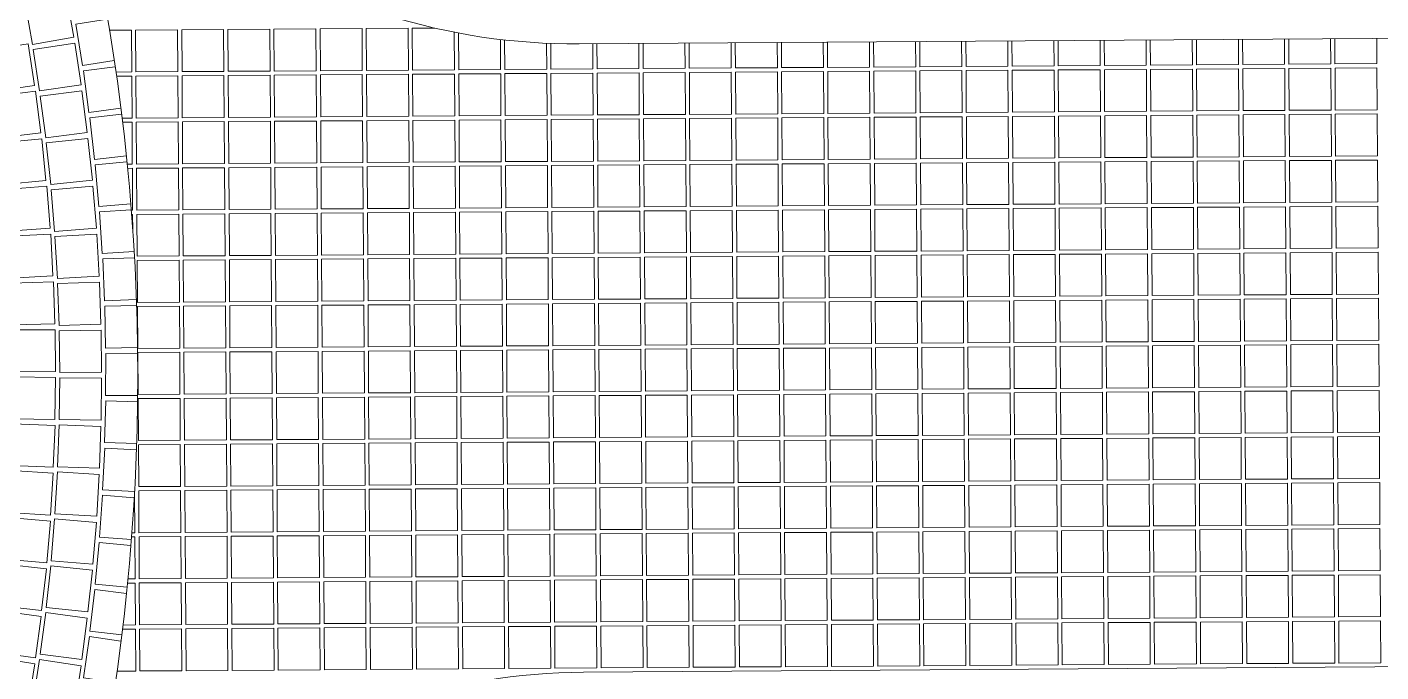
# Model space of a CAD drawing. Header units: millimetres. Extents: x -225363 to 347188, y -782467 to 813415.
# Drawn here: x 23699 to 26928, y 14991 to 16530 of the extents above; entities that cross this region are included whole.
import ezdxf

# ---------------------------------------------------------------- set-up
doc = ezdxf.new("R2010")
doc.units = ezdxf.units.MM
doc.layers.add('Xref SCN', color=8, linetype='Continuous', lineweight=0)
pattern_1 = [(197, (-1424125.8, -442865.07), (-126.479246, -237.872866), [95.25, -285.75]), (287, (-1424185.26, -442833.45), (237.872866, -126.479246), [95.25, -285.75])]

# ---------------------------------------------------------------- blocks, each defined once
blk = doc.blocks.new('*U47')
at = {"layer": 'Xref SCN', "ltscale": 3}
blk.add_lwpolyline([(-50, 50), (50, 50), (50, -50), (-50, -50)], close=True, dxfattribs=at)
blk = doc.blocks.new('*U48')
at = {"layer": 'Xref SCN', "lineweight": -2}
for p, rotation in [((1127694.6, 399038.6), 278.4905660377358), ((1127710.7, 398926.7), 277.132075471698), ((1127724.1, 398814.4), 275.7735849056604), ((1127734.9, 398701.8), 274.4150943396226), ((1127743, 398589), 273.0566037735848), ((1127748.4, 398476), 271.6981132075472), ((1127751.1, 398362.9), 270.3396226415094), ((1127751.1, 398249.8), 268.9811320754716), ((1127748.5, 398136.8), 267.6226415094338), ((1127743.2, 398023.8), 266.2641509433962), ((1127735.2, 397911), 264.9056603773585), ((1127724.5, 397798.4), 263.5471698113207), ((1127711.2, 397686.1), 262.188679245283), ((1127695.2, 397574.1), 260.8301886792452)]:
    blk.add_blockref('*U47', p, dxfattribs=dict(at, rotation=rotation))
blk = doc.blocks.new('*U49')
at = {"layer": 'Xref SCN', "ltscale": 3}
blk.add_lwpolyline([(-50, 50), (50, 50), (50, -50), (-50, -50)], close=True, dxfattribs=at)
blk = doc.blocks.new('*U50')
at = {"layer": 'Xref SCN', "lineweight": -2}
for p, rotation in [((1127787.2, 399152.1), 280), ((1127805.6, 399040), 278.6666666666667), ((1127821.4, 398927.5), 277.3333333333334), ((1127834.6, 398814.8), 276.0000000000001), ((1127845.2, 398701.7), 274.6666666666667), ((1127853.1, 398588.4), 273.3333333333334), ((1127858.4, 398475), 272), ((1127861, 398361.4), 270.6666666666666), ((1127861, 398247.9), 269.3333333333333), ((1127858.4, 398134.3), 268.0000000000001), ((1127853.1, 398020.9), 266.6666666666667), ((1127845.2, 397907.6), 265.3333333333334), ((1127834.6, 397794.6), 264), ((1127821.4, 397681.8), 262.6666666666667), ((1127805.6, 397569.3), 261.3333333333334)]:
    blk.add_blockref('*U49', p, dxfattribs=dict(at, rotation=rotation))
blk = doc.blocks.new('*U51')
at = {"layer": 'Xref SCN', "ltscale": 3}
blk.add_lwpolyline([(50, 38.3), (50, -38.3), (-50, -38.3), (-50, 37.7)], dxfattribs=at)
blk = doc.blocks.new('*U52')
at = {"layer": 'Xref SCN', "lineweight": -2}
for p, rotation in [((1127895.9, 399099), 278.8363636363636), ((1127912.8, 398986.5), 277.5272727272728), ((1127927.1, 398873.7), 276.2181818181818), ((1127938.8, 398760.6), 274.9090909090909), ((1127947.9, 398647.2), 273.6), ((1127954.5, 398533.6), 272.2909090909091), ((1127958.4, 398420), 270.9818181818181), ((1127959.7, 398306.2), 269.6727272727273), ((1127958.5, 398192.5), 268.3636363636364), ((1127954.6, 398078.8), 267.0545454545454), ((1127948.2, 397965.2), 265.7454545454545), ((1127939.1, 397851.9), 264.4363636363636), ((1127927.5, 397738.7), 263.1272727272727), ((1127913.2, 397625.9), 261.8181818181818)]:
    blk.add_blockref('*U51', p, dxfattribs=dict(at, rotation=rotation))
blk = doc.blocks.new('A$C5a1e36a9')
at = {"layer": 'Xref SCN'}
blk.add_circle((5016.6, 5016.6), 5016.6, dxfattribs=at)
for name in ['*U52', '*U50', '*U48']:
    blk.add_blockref(name, (-1117964.7, -393288), dxfattribs=at)
blk = doc.blocks.new('A$C997e597b')
at = {"layer": 'Xref SCN', "ltscale": 3}
for points in [[(20207.1, 10747.3), (20260, 10747.7), (20260.7, 10647.7), (20222.7, 10647.4)], [(21030, 10742.6), (21030.6, 10652.8), (20930.6, 10652.1), (20930, 10752.1), (20983.4, 10752.5)], [(21140.2, 10725.3), (21140.6, 10653.5), (21040.6, 10652.9), (21040.1, 10740.7)], [(21250.2, 10716.2), (21250.6, 10654.3), (21150.6, 10653.6), (21150.2, 10724.1)], [(22240.2, 10720.9), (22240.6, 10660.9), (22140.6, 10660.2), (22140.2, 10720.2)], [(22350.2, 10721.6), (22350.6, 10661.6), (22250.6, 10660.9), (22250.2, 10721)], [(22460.2, 10722.4), (22460.6, 10662.3), (22360.6, 10661.7), (22360.2, 10721.7)], [(22570.2, 10723.1), (22570.6, 10663.1), (22470.6, 10662.4), (22470.2, 10722.4)], [(22680.2, 10723.9), (22680.6, 10663.8), (22580.6, 10663.1), (22580.2, 10723.2)], [(22790.2, 10724.6), (22790.6, 10664.5), (22690.6, 10663.9), (22690.2, 10723.9)], [(22900.2, 10725.3), (22900.6, 10665.3), (22800.6, 10664.6), (22800.2, 10724.7)], [(23010.2, 10726.1), (23010.6, 10666), (22910.6, 10665.3), (22910.2, 10725.4)], [(23120.2, 10726.8), (23120.6, 10666.7), (23020.6, 10666.1), (23020.2, 10726.1)], [(23230.2, 10727.6), (23230.6, 10667.5), (23130.6, 10666.8), (23130.2, 10726.9)], [(21360.2, 10715), (21360.6, 10655), (21260.6, 10654.3), (21260.2, 10715.8)], [(21470.2, 10715.7), (21470.6, 10655.7), (21370.6, 10655.1), (21370.2, 10715)], [(21580.2, 10716.4), (21580.6, 10656.5), (21480.6, 10655.8), (21480.2, 10715.8)], [(21690.2, 10717.2), (21690.6, 10657.2), (21590.6, 10656.5), (21590.2, 10716.5)], [(21800.2, 10717.9), (21800.6, 10657.9), (21700.6, 10657.3), (21700.2, 10717.3)], [(21910.2, 10718.7), (21910.6, 10658.7), (21810.6, 10658), (21810.2, 10718)], [(22020.2, 10719.4), (22020.6, 10659.4), (21920.6, 10658.7), (21920.2, 10718.7)], [(22130.2, 10720.2), (22130.6, 10660.1), (22030.6, 10659.5), (22030.2, 10719.5)], [(20224.2, 10637.4), (20260.7, 10637.7), (20261.4, 10537.7), (20237.5, 10537.5)], [(20238.7, 10527.5), (20261.5, 10527.7), (20262.1, 10427.7), (20249.8, 10427.6)], [(20250.8, 10417.6), (20262.2, 10417.7), (20262.9, 10317.7), (20259.7, 10317.7)], [(20260.5, 10307.7), (20262.9, 10307.7), (20263.2, 10270.9)], [(20267.3, 9643.5), (20268, 9547.7), (20261.1, 9547.6)], [(20260.3, 9537.6), (20268.1, 9537.7), (20268.7, 9437.7), (20251.6, 9437.6)], [(20250.6, 9427.6), (20268.8, 9427.7), (20269.4, 9327.7), (20239.6, 9327.5)], [(20238.4, 9317.5), (20269.5, 9317.7), (20270.2, 9217.7), (20225.2, 9217.4)]]:
    blk.add_lwpolyline(points, dxfattribs=at)
for points in [[(20270, 10747.7), (20370, 10748.4), (20370.7, 10648.4), (20270.7, 10647.7)], [(20380, 10748.5), (20480, 10749.1), (20480.7, 10649.1), (20380.7, 10648.5)], [(20490, 10749.2), (20590, 10749.9), (20590.7, 10649.9), (20490.7, 10649.2)], [(20600, 10749.9), (20700, 10750.6), (20700.6, 10650.6), (20600.7, 10649.9)], [(20710, 10750.7), (20810, 10751.3), (20810.6, 10651.3), (20710.6, 10650.7)], [(20820, 10751.4), (20920, 10752.1), (20920.6, 10652.1), (20820.6, 10651.4)], [(23020.7, 10656.1), (23120.7, 10656.7), (23121.3, 10556.7), (23021.3, 10556.1)], [(23130.7, 10656.8), (23230.7, 10657.5), (23231.3, 10557.5), (23131.3, 10556.8)], [(20270.7, 10637.7), (20370.7, 10638.4), (20371.4, 10538.4), (20271.4, 10537.7)], [(20380.7, 10638.5), (20480.7, 10639.1), (20481.4, 10539.1), (20381.4, 10538.5)], [(20490.7, 10639.2), (20590.7, 10639.9), (20591.4, 10539.9), (20491.4, 10539.2)], [(20600.7, 10639.9), (20700.7, 10640.6), (20701.4, 10540.6), (20601.4, 10539.9)], [(20710.7, 10640.7), (20810.7, 10641.3), (20811.4, 10541.3), (20711.4, 10540.7)], [(20820.7, 10641.4), (20920.7, 10642.1), (20921.4, 10542.1), (20821.4, 10541.4)], [(20930.7, 10642.1), (21030.7, 10642.8), (21031.4, 10542.8), (20931.4, 10542.1)], [(21040.7, 10642.9), (21140.7, 10643.5), (21141.4, 10543.5), (21041.4, 10542.9)], [(21150.7, 10643.6), (21250.7, 10644.3), (21251.4, 10544.3), (21151.4, 10543.6)], [(21260.7, 10644.3), (21360.7, 10645), (21361.4, 10545), (21261.4, 10544.3)], [(21370.7, 10645.1), (21470.7, 10645.7), (21471.4, 10545.7), (21371.4, 10545.1)], [(21480.7, 10645.8), (21580.7, 10646.5), (21581.4, 10546.5), (21481.4, 10545.8)], [(21590.7, 10646.5), (21690.7, 10647.2), (21691.4, 10547.2), (21591.4, 10546.5)], [(21700.7, 10647.3), (21800.7, 10647.9), (21801.4, 10547.9), (21701.4, 10547.3)], [(21810.7, 10648), (21910.7, 10648.7), (21911.4, 10548.7), (21811.4, 10548)], [(21920.7, 10648.7), (22020.7, 10649.4), (22021.4, 10549.4), (21921.4, 10548.7)], [(22030.7, 10649.5), (22130.7, 10650.1), (22131.3, 10550.1), (22031.4, 10549.5)], [(22140.7, 10650.2), (22240.7, 10650.9), (22241.3, 10550.9), (22141.3, 10550.2)], [(22250.7, 10650.9), (22350.7, 10651.6), (22351.3, 10551.6), (22251.3, 10550.9)], [(22360.7, 10651.7), (22460.7, 10652.3), (22461.3, 10552.3), (22361.3, 10551.7)], [(22470.7, 10652.4), (22570.7, 10653.1), (22571.3, 10553.1), (22471.3, 10552.4)], [(22580.7, 10653.1), (22680.7, 10653.8), (22681.3, 10553.8), (22581.3, 10553.1)], [(22690.7, 10653.9), (22790.7, 10654.5), (22791.3, 10554.5), (22691.3, 10553.9)], [(22800.7, 10654.6), (22900.7, 10655.3), (22901.3, 10555.3), (22801.3, 10554.6)], [(22910.7, 10655.3), (23010.7, 10656), (23011.3, 10556), (22911.3, 10555.3)], [(20271.5, 10527.7), (20371.5, 10528.4), (20372.1, 10428.4), (20272.1, 10427.7)], [(20381.5, 10528.5), (20481.5, 10529.1), (20482.1, 10429.1), (20382.1, 10428.5)], [(20491.5, 10529.2), (20591.5, 10529.9), (20592.1, 10429.9), (20492.1, 10429.2)], [(20601.4, 10529.9), (20701.4, 10530.6), (20702.1, 10430.6), (20602.1, 10429.9)], [(20711.4, 10530.7), (20811.4, 10531.3), (20812.1, 10431.3), (20712.1, 10430.7)], [(20821.4, 10531.4), (20921.4, 10532.1), (20922.1, 10432.1), (20822.1, 10431.4)], [(20931.4, 10532.1), (21031.4, 10532.8), (21032.1, 10432.8), (20932.1, 10432.1)], [(21041.4, 10532.9), (21141.4, 10533.5), (21142.1, 10433.5), (21042.1, 10432.9)], [(21151.4, 10533.6), (21251.4, 10534.3), (21252.1, 10434.3), (21152.1, 10433.6)], [(21261.4, 10534.3), (21361.4, 10535), (21362.1, 10435), (21262.1, 10434.3)], [(21371.4, 10535.1), (21471.4, 10535.7), (21472.1, 10435.7), (21372.1, 10435.1)], [(21481.4, 10535.8), (21581.4, 10536.5), (21582.1, 10436.5), (21482.1, 10435.8)], [(21591.4, 10536.5), (21691.4, 10537.2), (21692.1, 10437.2), (21592.1, 10436.5)], [(21701.4, 10537.3), (21801.4, 10537.9), (21802.1, 10437.9), (21702.1, 10437.3)], [(21811.4, 10538), (21911.4, 10538.7), (21912.1, 10438.7), (21812.1, 10438)], [(21921.4, 10538.7), (22021.4, 10539.4), (22022.1, 10439.4), (21922.1, 10438.7)], [(22031.4, 10539.5), (22131.4, 10540.1), (22132.1, 10440.1), (22032.1, 10439.5)], [(22141.4, 10540.2), (22241.4, 10540.9), (22242.1, 10440.9), (22142.1, 10440.2)], [(22251.4, 10540.9), (22351.4, 10541.6), (22352.1, 10441.6), (22252.1, 10440.9)], [(22361.4, 10541.7), (22461.4, 10542.3), (22462.1, 10442.3), (22362.1, 10441.7)], [(22471.4, 10542.4), (22571.4, 10543.1), (22572.1, 10443.1), (22472.1, 10442.4)], [(22581.4, 10543.1), (22681.4, 10543.8), (22682.1, 10443.8), (22582.1, 10443.1)], [(22691.4, 10543.9), (22791.4, 10544.5), (22792.1, 10444.5), (22692.1, 10443.9)], [(22801.4, 10544.6), (22901.4, 10545.3), (22902.1, 10445.3), (22802.1, 10444.6)], [(22911.4, 10545.3), (23011.4, 10546), (23012.1, 10446), (22912.1, 10445.3)], [(23021.4, 10546.1), (23121.4, 10546.7), (23122.1, 10446.7), (23022.1, 10446.1)], [(23131.4, 10546.8), (23231.4, 10547.5), (23232.1, 10447.5), (23132.1, 10446.8)], [(22032.2, 10429.5), (22132.1, 10430.1), (22132.8, 10330.1), (22032.8, 10329.5)], [(22142.1, 10430.2), (22242.1, 10430.9), (22242.8, 10330.9), (22142.8, 10330.2)], [(22252.1, 10430.9), (22352.1, 10431.6), (22352.8, 10331.6), (22252.8, 10330.9)], [(22362.1, 10431.7), (22462.1, 10432.3), (22462.8, 10332.3), (22362.8, 10331.7)], [(22472.1, 10432.4), (22572.1, 10433.1), (22572.8, 10333.1), (22472.8, 10332.4)], [(22582.1, 10433.1), (22682.1, 10433.8), (22682.8, 10333.8), (22582.8, 10333.1)], [(22692.1, 10433.9), (22792.1, 10434.5), (22792.8, 10334.5), (22692.8, 10333.9)], [(22802.1, 10434.6), (22902.1, 10435.3), (22902.8, 10335.3), (22802.8, 10334.6)], [(22912.1, 10435.3), (23012.1, 10436), (23012.8, 10336), (22912.8, 10335.3)], [(23022.1, 10436.1), (23122.1, 10436.7), (23122.8, 10336.7), (23022.8, 10336.1)], [(23132.1, 10436.8), (23232.1, 10437.5), (23232.8, 10337.5), (23132.8, 10336.8)], [(20272.2, 10417.7), (20372.2, 10418.4), (20372.9, 10318.4), (20272.9, 10317.7)], [(20382.2, 10418.5), (20482.2, 10419.1), (20482.9, 10319.1), (20382.9, 10318.5)], [(20492.2, 10419.2), (20592.2, 10419.9), (20592.8, 10319.9), (20492.9, 10319.2)], [(20602.2, 10419.9), (20702.2, 10420.6), (20702.8, 10320.6), (20602.8, 10319.9)], [(20712.2, 10420.7), (20812.2, 10421.3), (20812.8, 10321.3), (20712.8, 10320.7)], [(20822.2, 10421.4), (20922.2, 10422.1), (20922.8, 10322.1), (20822.8, 10321.4)], [(20932.2, 10422.1), (21032.2, 10422.8), (21032.8, 10322.8), (20932.8, 10322.1)], [(21042.2, 10422.9), (21142.2, 10423.5), (21142.8, 10323.5), (21042.8, 10322.9)], [(21152.2, 10423.6), (21252.2, 10424.3), (21252.8, 10324.3), (21152.8, 10323.6)], [(21262.2, 10424.3), (21362.2, 10425), (21362.8, 10325), (21262.8, 10324.3)], [(21372.2, 10425.1), (21472.2, 10425.7), (21472.8, 10325.7), (21372.8, 10325.1)], [(21482.2, 10425.8), (21582.2, 10426.5), (21582.8, 10326.5), (21482.8, 10325.8)], [(21592.2, 10426.5), (21692.2, 10427.2), (21692.8, 10327.2), (21592.8, 10326.5)], [(21702.2, 10427.3), (21802.2, 10427.9), (21802.8, 10327.9), (21702.8, 10327.3)], [(21812.2, 10428), (21912.2, 10428.7), (21912.8, 10328.7), (21812.8, 10328)], [(21922.2, 10428.7), (22022.2, 10429.4), (22022.8, 10329.4), (21922.8, 10328.7)], [(20272.9, 10307.7), (20372.9, 10308.4), (20373.6, 10208.4), (20273.6, 10207.7)], [(20382.9, 10308.5), (20482.9, 10309.1), (20483.6, 10209.1), (20383.6, 10208.5)], [(20492.9, 10309.2), (20592.9, 10309.9), (20593.6, 10209.9), (20493.6, 10209.2)], [(20602.9, 10309.9), (20702.9, 10310.6), (20703.6, 10210.6), (20603.6, 10209.9)], [(20712.9, 10310.7), (20812.9, 10311.3), (20813.6, 10211.3), (20713.6, 10210.7)], [(20822.9, 10311.4), (20922.9, 10312.1), (20923.6, 10212.1), (20823.6, 10211.4)], [(20932.9, 10312.1), (21032.9, 10312.8), (21033.6, 10212.8), (20933.6, 10212.1)], [(21042.9, 10312.9), (21142.9, 10313.5), (21143.6, 10213.5), (21043.6, 10212.9)], [(21152.9, 10313.6), (21252.9, 10314.3), (21253.6, 10214.3), (21153.6, 10213.6)], [(21262.9, 10314.3), (21362.9, 10315), (21363.6, 10215), (21263.6, 10214.3)], [(21372.9, 10315.1), (21472.9, 10315.7), (21473.6, 10215.7), (21373.6, 10215.1)], [(21482.9, 10315.8), (21582.9, 10316.5), (21583.6, 10216.5), (21483.6, 10215.8)], [(21592.9, 10316.5), (21692.9, 10317.2), (21693.6, 10217.2), (21593.6, 10216.5)], [(21702.9, 10317.3), (21802.9, 10317.9), (21803.6, 10217.9), (21703.6, 10217.3)], [(21812.9, 10318), (21912.9, 10318.7), (21913.6, 10218.7), (21813.6, 10218)], [(21922.9, 10318.7), (22022.9, 10319.4), (22023.5, 10219.4), (21923.6, 10218.7)], [(22032.9, 10319.5), (22132.9, 10320.1), (22133.5, 10220.1), (22033.5, 10219.5)], [(22142.9, 10320.2), (22242.9, 10320.9), (22243.5, 10220.9), (22143.5, 10220.2)], [(22252.9, 10320.9), (22352.9, 10321.6), (22353.5, 10221.6), (22253.5, 10220.9)], [(22362.9, 10321.7), (22462.9, 10322.3), (22463.5, 10222.3), (22363.5, 10221.7)], [(22472.9, 10322.4), (22572.9, 10323.1), (22573.5, 10223.1), (22473.5, 10222.4)], [(22582.9, 10323.1), (22682.9, 10323.8), (22683.5, 10223.8), (22583.5, 10223.1)], [(22692.9, 10323.9), (22792.9, 10324.5), (22793.5, 10224.5), (22693.5, 10223.9)], [(22802.9, 10324.6), (22902.9, 10325.3), (22903.5, 10225.3), (22803.5, 10224.6)], [(22912.9, 10325.3), (23012.9, 10326), (23013.5, 10226), (22913.5, 10225.3)], [(23022.9, 10326.1), (23122.9, 10326.7), (23123.5, 10226.7), (23023.5, 10226.1)], [(23132.9, 10326.8), (23232.9, 10327.5), (23233.5, 10227.5), (23133.5, 10226.8)], [(21153.6, 10203.6), (21253.6, 10204.3), (21254.3, 10104.3), (21154.3, 10103.6)], [(21263.6, 10204.3), (21363.6, 10205), (21364.3, 10105), (21264.3, 10104.3)], [(21373.6, 10205.1), (21473.6, 10205.7), (21474.3, 10105.7), (21374.3, 10105.1)], [(21483.6, 10205.8), (21583.6, 10206.5), (21584.3, 10106.5), (21484.3, 10105.8)], [(21593.6, 10206.5), (21693.6, 10207.2), (21694.3, 10107.2), (21594.3, 10106.5)], [(21703.6, 10207.3), (21803.6, 10207.9), (21804.3, 10107.9), (21704.3, 10107.3)], [(21813.6, 10208), (21913.6, 10208.7), (21914.3, 10108.7), (21814.3, 10108)], [(21923.6, 10208.7), (22023.6, 10209.4), (22024.3, 10109.4), (21924.3, 10108.7)], [(22033.6, 10209.5), (22133.6, 10210.1), (22134.3, 10110.1), (22034.3, 10109.5)], [(22143.6, 10210.2), (22243.6, 10210.9), (22244.3, 10110.9), (22144.3, 10110.2)], [(22253.6, 10210.9), (22353.6, 10211.6), (22354.3, 10111.6), (22254.3, 10110.9)], [(22363.6, 10211.7), (22463.6, 10212.3), (22464.3, 10112.3), (22364.3, 10111.7)], [(22473.6, 10212.4), (22573.6, 10213.1), (22574.3, 10113.1), (22474.3, 10112.4)], [(22583.6, 10213.1), (22683.6, 10213.8), (22684.3, 10113.8), (22584.3, 10113.1)], [(22693.6, 10213.9), (22793.6, 10214.5), (22794.3, 10114.5), (22694.3, 10113.9)], [(22803.6, 10214.6), (22903.6, 10215.3), (22904.3, 10115.3), (22804.3, 10114.6)], [(22913.6, 10215.3), (23013.6, 10216), (23014.3, 10116), (22914.3, 10115.3)], [(23023.6, 10216.1), (23123.6, 10216.7), (23124.3, 10116.7), (23024.3, 10116.1)], [(23133.6, 10216.8), (23233.6, 10217.5), (23234.3, 10117.5), (23134.3, 10116.8)], [(20273.7, 10197.7), (20373.7, 10198.4), (20374.3, 10098.4), (20274.3, 10097.7)], [(20383.7, 10198.5), (20483.7, 10199.1), (20484.3, 10099.1), (20384.3, 10098.5)], [(20493.7, 10199.2), (20593.6, 10199.9), (20594.3, 10099.9), (20494.3, 10099.2)], [(20603.6, 10199.9), (20703.6, 10200.6), (20704.3, 10100.6), (20604.3, 10099.9)], [(20713.6, 10200.7), (20813.6, 10201.3), (20814.3, 10101.3), (20714.3, 10100.7)], [(20823.6, 10201.4), (20923.6, 10202.1), (20924.3, 10102.1), (20824.3, 10101.4)], [(20933.6, 10202.1), (21033.6, 10202.8), (21034.3, 10102.8), (20934.3, 10102.1)], [(21043.6, 10202.9), (21143.6, 10203.5), (21144.3, 10103.5), (21044.3, 10102.9)], [(23134.3, 10106.8), (23234.3, 10107.5), (23235, 10007.5), (23135, 10006.8)], [(20274.4, 10087.7), (20374.4, 10088.4), (20375.1, 9988.4), (20275.1, 9987.8)], [(20384.4, 10088.5), (20484.4, 10089.1), (20485, 9989.2), (20385.1, 9988.5)], [(20494.4, 10089.2), (20594.4, 10089.9), (20595, 9989.9), (20495, 9989.2)], [(20604.4, 10089.9), (20704.4, 10090.6), (20705, 9990.6), (20605, 9989.9)], [(20714.4, 10090.7), (20814.4, 10091.3), (20815, 9991.3), (20715, 9990.7)], [(20824.4, 10091.4), (20924.4, 10092.1), (20925, 9992.1), (20825, 9991.4)], [(20934.4, 10092.1), (21034.4, 10092.8), (21035, 9992.8), (20935, 9992.1)], [(21044.4, 10092.9), (21144.4, 10093.5), (21145, 9993.5), (21045, 9992.9)], [(21154.4, 10093.6), (21254.4, 10094.3), (21255, 9994.3), (21155, 9993.6)], [(21264.4, 10094.3), (21364.4, 10095), (21365, 9995), (21265, 9994.3)], [(21374.4, 10095.1), (21474.4, 10095.7), (21475, 9995.7), (21375, 9995.1)], [(21484.4, 10095.8), (21584.4, 10096.5), (21585, 9996.5), (21485, 9995.8)], [(21594.4, 10096.5), (21694.4, 10097.2), (21695, 9997.2), (21595, 9996.5)], [(21704.4, 10097.3), (21804.4, 10097.9), (21805, 9997.9), (21705, 9997.3)], [(21814.4, 10098), (21914.4, 10098.7), (21915, 9998.7), (21815, 9998)], [(21924.4, 10098.7), (22024.3, 10099.4), (22025, 9999.4), (21925, 9998.7)], [(22034.3, 10099.5), (22134.3, 10100.1), (22135, 10000.1), (22035, 9999.5)], [(22144.3, 10100.2), (22244.3, 10100.9), (22245, 10000.9), (22145, 10000.2)], [(22254.3, 10100.9), (22354.3, 10101.6), (22355, 10001.6), (22255, 10000.9)], [(22364.3, 10101.7), (22464.3, 10102.3), (22465, 10002.3), (22365, 10001.7)], [(22474.3, 10102.4), (22574.3, 10103.1), (22575, 10003.1), (22475, 10002.4)], [(22584.3, 10103.1), (22684.3, 10103.8), (22685, 10003.8), (22585, 10003.1)], [(22694.3, 10103.9), (22794.3, 10104.5), (22795, 10004.5), (22695, 10003.9)], [(22804.3, 10104.6), (22904.3, 10105.3), (22905, 10005.3), (22805, 10004.6)], [(22914.3, 10105.3), (23014.3, 10106), (23015, 10006), (22915, 10005.3)], [(23024.3, 10106.1), (23124.3, 10106.7), (23125, 10006.7), (23025, 10006.1)], [(20275.1, 9977.8), (20375.1, 9978.4), (20375.8, 9878.4), (20275.8, 9877.8)], [(20385.1, 9978.5), (20485.1, 9979.2), (20485.8, 9879.2), (20385.8, 9878.5)], [(20495.1, 9979.2), (20595.1, 9979.9), (20595.8, 9879.9), (20495.8, 9879.2)], [(20605.1, 9979.9), (20705.1, 9980.6), (20705.8, 9880.6), (20605.8, 9880)], [(20715.1, 9980.7), (20815.1, 9981.3), (20815.8, 9881.4), (20715.8, 9880.7)], [(20825.1, 9981.4), (20925.1, 9982.1), (20925.8, 9882.1), (20825.8, 9881.4)], [(20935.1, 9982.1), (21035.1, 9982.8), (21035.8, 9882.8), (20935.8, 9882.1)], [(21045.1, 9982.9), (21145.1, 9983.5), (21145.8, 9883.5), (21045.8, 9882.9)], [(21155.1, 9983.6), (21255.1, 9984.3), (21255.8, 9884.3), (21155.8, 9883.6)], [(21265.1, 9984.3), (21365.1, 9985), (21365.8, 9885), (21265.8, 9884.3)], [(21375.1, 9985.1), (21475.1, 9985.7), (21475.8, 9885.7), (21375.8, 9885.1)], [(21485.1, 9985.8), (21585.1, 9986.5), (21585.8, 9886.5), (21485.8, 9885.8)], [(21595.1, 9986.5), (21695.1, 9987.2), (21695.8, 9887.2), (21595.8, 9886.5)], [(21705.1, 9987.3), (21805.1, 9987.9), (21805.8, 9887.9), (21705.8, 9887.3)], [(21815.1, 9988), (21915.1, 9988.7), (21915.8, 9888.7), (21815.8, 9888)], [(21925.1, 9988.7), (22025.1, 9989.4), (22025.7, 9889.4), (21925.7, 9888.7)], [(22035.1, 9989.5), (22135.1, 9990.1), (22135.7, 9890.1), (22035.7, 9889.5)], [(22145.1, 9990.2), (22245.1, 9990.9), (22245.7, 9890.9), (22145.7, 9890.2)], [(22255.1, 9990.9), (22355.1, 9991.6), (22355.7, 9891.6), (22255.7, 9890.9)], [(22365.1, 9991.7), (22465.1, 9992.3), (22465.7, 9892.3), (22365.7, 9891.7)], [(22475.1, 9992.4), (22575.1, 9993.1), (22575.7, 9893.1), (22475.7, 9892.4)], [(22585.1, 9993.1), (22685.1, 9993.8), (22685.7, 9893.8), (22585.7, 9893.1)], [(22695.1, 9993.9), (22795.1, 9994.5), (22795.7, 9894.5), (22695.7, 9893.9)], [(22805.1, 9994.6), (22905.1, 9995.3), (22905.7, 9895.3), (22805.7, 9894.6)], [(22915.1, 9995.3), (23015.1, 9996), (23015.7, 9896), (22915.7, 9895.3)], [(23025.1, 9996.1), (23125.1, 9996.7), (23125.7, 9896.7), (23025.7, 9896.1)], [(23135.1, 9996.8), (23235.1, 9997.5), (23235.7, 9897.5), (23135.7, 9896.8)], [(22255.8, 9880.9), (22355.8, 9881.6), (22356.5, 9781.6), (22256.5, 9780.9)], [(22365.8, 9881.7), (22465.8, 9882.3), (22466.5, 9782.3), (22366.5, 9781.7)], [(22475.8, 9882.4), (22575.8, 9883.1), (22576.5, 9783.1), (22476.5, 9782.4)], [(22585.8, 9883.1), (22685.8, 9883.8), (22686.5, 9783.8), (22586.5, 9783.1)], [(22695.8, 9883.9), (22795.8, 9884.5), (22796.5, 9784.5), (22696.5, 9783.9)], [(22805.8, 9884.6), (22905.8, 9885.3), (22906.5, 9785.3), (22806.5, 9784.6)], [(22915.8, 9885.3), (23015.8, 9886), (23016.5, 9786), (22916.5, 9785.3)], [(23025.8, 9886.1), (23125.8, 9886.7), (23126.5, 9786.7), (23026.5, 9786.1)], [(23135.8, 9886.8), (23235.8, 9887.5), (23236.5, 9787.5), (23136.5, 9786.8)], [(20275.9, 9867.8), (20375.9, 9868.4), (20376.5, 9768.4), (20276.5, 9767.8)], [(20385.9, 9868.5), (20485.8, 9869.2), (20486.5, 9769.2), (20386.5, 9768.5)], [(20495.8, 9869.2), (20595.8, 9869.9), (20596.5, 9769.9), (20496.5, 9769.2)], [(20605.8, 9870), (20705.8, 9870.6), (20706.5, 9770.6), (20606.5, 9770)], [(20715.8, 9870.7), (20815.8, 9871.4), (20816.5, 9771.4), (20716.5, 9770.7)], [(20825.8, 9871.4), (20925.8, 9872.1), (20926.5, 9772.1), (20826.5, 9771.4)], [(20935.8, 9872.1), (21035.8, 9872.8), (21036.5, 9772.8), (20936.5, 9772.2)], [(21045.8, 9872.9), (21145.8, 9873.5), (21146.5, 9773.6), (21046.5, 9772.9)], [(21155.8, 9873.6), (21255.8, 9874.3), (21256.5, 9774.3), (21156.5, 9773.6)], [(21265.8, 9874.3), (21365.8, 9875), (21366.5, 9775), (21266.5, 9774.4)], [(21375.8, 9875.1), (21475.8, 9875.7), (21476.5, 9775.7), (21376.5, 9775.1)], [(21485.8, 9875.8), (21585.8, 9876.5), (21586.5, 9776.5), (21486.5, 9775.8)], [(21595.8, 9876.5), (21695.8, 9877.2), (21696.5, 9777.2), (21596.5, 9776.5)], [(21705.8, 9877.3), (21805.8, 9877.9), (21806.5, 9777.9), (21706.5, 9777.3)], [(21815.8, 9878), (21915.8, 9878.7), (21916.5, 9778.7), (21816.5, 9778)], [(21925.8, 9878.7), (22025.8, 9879.4), (22026.5, 9779.4), (21926.5, 9778.7)], [(22035.8, 9879.5), (22135.8, 9880.1), (22136.5, 9780.1), (22036.5, 9779.5)], [(22145.8, 9880.2), (22245.8, 9880.9), (22246.5, 9780.9), (22146.5, 9780.2)], [(20276.6, 9757.8), (20376.6, 9758.4), (20377.2, 9658.4), (20277.3, 9657.8)], [(20386.6, 9758.5), (20486.6, 9759.2), (20487.2, 9659.2), (20387.2, 9658.5)], [(20496.6, 9759.2), (20596.6, 9759.9), (20597.2, 9659.9), (20497.2, 9659.2)], [(20606.6, 9760), (20706.6, 9760.6), (20707.2, 9660.6), (20607.2, 9660)], [(20716.6, 9760.7), (20816.6, 9761.4), (20817.2, 9661.4), (20717.2, 9660.7)], [(20826.6, 9761.4), (20926.6, 9762.1), (20927.2, 9662.1), (20827.2, 9661.4)], [(20936.6, 9762.2), (21036.6, 9762.8), (21037.2, 9662.8), (20937.2, 9662.2)], [(21046.6, 9762.9), (21146.6, 9763.6), (21147.2, 9663.6), (21047.2, 9662.9)], [(21156.6, 9763.6), (21256.6, 9764.3), (21257.2, 9664.3), (21157.2, 9663.6)], [(21266.6, 9764.4), (21366.6, 9765), (21367.2, 9665), (21267.2, 9664.4)], [(21376.6, 9765.1), (21476.6, 9765.7), (21477.2, 9665.8), (21377.2, 9665.1)], [(21486.6, 9765.8), (21586.6, 9766.5), (21587.2, 9666.5), (21487.2, 9665.8)], [(21596.6, 9766.5), (21696.6, 9767.2), (21697.2, 9667.2), (21597.2, 9666.6)], [(21706.6, 9767.3), (21806.6, 9767.9), (21807.2, 9667.9), (21707.2, 9667.3)], [(21816.6, 9768), (21916.5, 9768.7), (21917.2, 9668.7), (21817.2, 9668)], [(21926.5, 9768.7), (22026.5, 9769.4), (22027.2, 9669.4), (21927.2, 9668.7)], [(22036.5, 9769.5), (22136.5, 9770.1), (22137.2, 9670.1), (22037.2, 9669.5)], [(22146.5, 9770.2), (22246.5, 9770.9), (22247.2, 9670.9), (22147.2, 9670.2)], [(22256.5, 9770.9), (22356.5, 9771.6), (22357.2, 9671.6), (22257.2, 9670.9)], [(22366.5, 9771.7), (22466.5, 9772.3), (22467.2, 9672.3), (22367.2, 9671.7)], [(22476.5, 9772.4), (22576.5, 9773.1), (22577.2, 9673.1), (22477.2, 9672.4)], [(22586.5, 9773.1), (22686.5, 9773.8), (22687.2, 9673.8), (22587.2, 9673.1)], [(22696.5, 9773.9), (22796.5, 9774.5), (22797.2, 9674.5), (22697.2, 9673.9)], [(22806.5, 9774.6), (22906.5, 9775.3), (22907.2, 9675.3), (22807.2, 9674.6)], [(22916.5, 9775.3), (23016.5, 9776), (23017.2, 9676), (22917.2, 9675.3)], [(23026.5, 9776.1), (23126.5, 9776.7), (23127.2, 9676.7), (23027.2, 9676.1)], [(23136.5, 9776.8), (23236.5, 9777.5), (23237.2, 9677.5), (23137.2, 9676.8)], [(21267.3, 9654.4), (21367.3, 9655), (21368, 9555), (21268, 9554.4)], [(21377.3, 9655.1), (21477.3, 9655.8), (21478, 9555.8), (21378, 9555.1)], [(21487.3, 9655.8), (21587.3, 9656.5), (21588, 9556.5), (21488, 9555.8)], [(21597.3, 9656.6), (21697.3, 9657.2), (21698, 9557.2), (21598, 9556.6)], [(21707.3, 9657.3), (21807.3, 9657.9), (21808, 9558), (21708, 9557.3)], [(21817.3, 9658), (21917.3, 9658.7), (21917.9, 9558.7), (21818, 9558)], [(21927.3, 9658.7), (22027.3, 9659.4), (22027.9, 9559.4), (21927.9, 9558.8)], [(22037.3, 9659.5), (22137.3, 9660.1), (22137.9, 9560.1), (22037.9, 9559.5)], [(22147.3, 9660.2), (22247.3, 9660.9), (22247.9, 9560.9), (22147.9, 9560.2)], [(22257.3, 9660.9), (22357.3, 9661.6), (22357.9, 9561.6), (22257.9, 9560.9)], [(22367.3, 9661.7), (22467.3, 9662.3), (22467.9, 9562.3), (22367.9, 9561.7)], [(22477.3, 9662.4), (22577.3, 9663.1), (22577.9, 9563.1), (22477.9, 9562.4)], [(22587.3, 9663.1), (22687.3, 9663.8), (22687.9, 9563.8), (22587.9, 9563.1)], [(22697.3, 9663.9), (22797.3, 9664.5), (22797.9, 9564.5), (22697.9, 9563.9)], [(22807.3, 9664.6), (22907.3, 9665.3), (22907.9, 9565.3), (22807.9, 9564.6)], [(22917.3, 9665.3), (23017.3, 9666), (23017.9, 9566), (22917.9, 9565.3)], [(23027.3, 9666.1), (23127.3, 9666.7), (23127.9, 9566.7), (23027.9, 9566.1)], [(23137.3, 9666.8), (23237.3, 9667.5), (23237.9, 9567.5), (23137.9, 9566.8)], [(20277.3, 9647.8), (20377.3, 9648.4), (20378, 9548.4), (20278, 9547.8)], [(20387.3, 9648.5), (20487.3, 9649.2), (20488, 9549.2), (20388, 9548.5)], [(20497.3, 9649.2), (20597.3, 9649.9), (20598, 9549.9), (20498, 9549.2)], [(20607.3, 9650), (20707.3, 9650.6), (20708, 9550.6), (20608, 9550)], [(20717.3, 9650.7), (20817.3, 9651.4), (20818, 9551.4), (20718, 9550.7)], [(20827.3, 9651.4), (20927.3, 9652.1), (20928, 9552.1), (20828, 9551.4)], [(20937.3, 9652.2), (21037.3, 9652.8), (21038, 9552.8), (20938, 9552.2)], [(21047.3, 9652.9), (21147.3, 9653.6), (21148, 9553.6), (21048, 9552.9)], [(21157.3, 9653.6), (21257.3, 9654.3), (21258, 9554.3), (21158, 9553.6)], [(20278.1, 9537.8), (20378, 9538.4), (20378.7, 9438.4), (20278.7, 9437.8)], [(20388, 9538.5), (20488, 9539.2), (20488.7, 9439.2), (20388.7, 9438.5)], [(20498, 9539.2), (20598, 9539.9), (20598.7, 9439.9), (20498.7, 9439.2)], [(20608, 9540), (20708, 9540.6), (20708.7, 9440.6), (20608.7, 9440)], [(20718, 9540.7), (20818, 9541.4), (20818.7, 9441.4), (20718.7, 9440.7)], [(20828, 9541.4), (20928, 9542.1), (20928.7, 9442.1), (20828.7, 9441.4)], [(20938, 9542.2), (21038, 9542.8), (21038.7, 9442.8), (20938.7, 9442.2)], [(21048, 9542.9), (21148, 9543.6), (21148.7, 9443.6), (21048.7, 9442.9)], [(21158, 9543.6), (21258, 9544.3), (21258.7, 9444.3), (21158.7, 9443.6)], [(21268, 9544.4), (21368, 9545), (21368.7, 9445), (21268.7, 9444.4)], [(21378, 9545.1), (21478, 9545.8), (21478.7, 9445.8), (21378.7, 9445.1)], [(21488, 9545.8), (21588, 9546.5), (21588.7, 9446.5), (21488.7, 9445.8)], [(21598, 9546.6), (21698, 9547.2), (21698.7, 9447.2), (21598.7, 9446.6)], [(21708, 9547.3), (21808, 9548), (21808.7, 9448), (21708.7, 9447.3)], [(21818, 9548), (21918, 9548.7), (21918.7, 9448.7), (21818.7, 9448)], [(21928, 9548.8), (22028, 9549.4), (22028.7, 9449.4), (21928.7, 9448.8)], [(22038, 9549.5), (22138, 9550.1), (22138.7, 9450.2), (22038.7, 9449.5)], [(22148, 9550.2), (22248, 9550.9), (22248.7, 9450.9), (22148.7, 9450.2)], [(22258, 9550.9), (22358, 9551.6), (22358.7, 9451.6), (22258.7, 9451)], [(22368, 9551.7), (22468, 9552.3), (22468.7, 9452.4), (22368.7, 9451.7)], [(22478, 9552.4), (22578, 9553.1), (22578.7, 9453.1), (22478.7, 9452.4)], [(22588, 9553.1), (22688, 9553.8), (22688.7, 9453.8), (22588.7, 9453.1)], [(22698, 9553.9), (22798, 9554.5), (22798.7, 9454.5), (22698.7, 9453.9)], [(22808, 9554.6), (22908, 9555.3), (22908.7, 9455.3), (22808.7, 9454.6)], [(22918, 9555.3), (23018, 9556), (23018.7, 9456), (22918.7, 9455.3)], [(23028, 9556.1), (23128, 9556.7), (23128.7, 9456.7), (23028.7, 9456.1)], [(23138, 9556.8), (23238, 9557.5), (23238.7, 9457.5), (23138.7, 9456.8)], [(20388.8, 9428.5), (20488.8, 9429.2), (20489.4, 9329.2), (20389.4, 9328.5)], [(20498.8, 9429.2), (20598.8, 9429.9), (20599.4, 9329.9), (20499.4, 9329.2)], [(20608.8, 9430), (20708.8, 9430.6), (20709.4, 9330.6), (20609.4, 9330)], [(20718.8, 9430.7), (20818.8, 9431.4), (20819.4, 9331.4), (20719.4, 9330.7)], [(20828.8, 9431.4), (20928.8, 9432.1), (20929.4, 9332.1), (20829.4, 9331.4)], [(20938.8, 9432.2), (21038.8, 9432.8), (21039.4, 9332.8), (20939.4, 9332.2)], [(21048.8, 9432.9), (21148.8, 9433.6), (21149.4, 9333.6), (21049.4, 9332.9)], [(21158.8, 9433.6), (21258.8, 9434.3), (21259.4, 9334.3), (21159.4, 9333.6)], [(21268.8, 9434.4), (21368.8, 9435), (21369.4, 9335), (21269.4, 9334.4)], [(21378.8, 9435.1), (21478.8, 9435.8), (21479.4, 9335.8), (21379.4, 9335.1)], [(21488.8, 9435.8), (21588.8, 9436.5), (21589.4, 9336.5), (21489.4, 9335.8)], [(21598.8, 9436.6), (21698.8, 9437.2), (21699.4, 9337.2), (21599.4, 9336.6)], [(21708.8, 9437.3), (21808.7, 9438), (21809.4, 9338), (21709.4, 9337.3)], [(21818.7, 9438), (21918.7, 9438.7), (21919.4, 9338.7), (21819.4, 9338)], [(21928.7, 9438.8), (22028.7, 9439.4), (22029.4, 9339.4), (21929.4, 9338.8)], [(22038.7, 9439.5), (22138.7, 9440.2), (22139.4, 9340.2), (22039.4, 9339.5)], [(22148.7, 9440.2), (22248.7, 9440.9), (22249.4, 9340.9), (22149.4, 9340.2)], [(22258.7, 9441), (22358.7, 9441.6), (22359.4, 9341.6), (22259.4, 9341)], [(22368.7, 9441.7), (22468.7, 9442.4), (22469.4, 9342.4), (22369.4, 9341.7)], [(22478.7, 9442.4), (22578.7, 9443.1), (22579.4, 9343.1), (22479.4, 9342.4)], [(22588.7, 9443.1), (22688.7, 9443.8), (22689.4, 9343.8), (22589.4, 9343.2)], [(22698.7, 9443.9), (22798.7, 9444.5), (22799.4, 9344.6), (22699.4, 9343.9)], [(22808.7, 9444.6), (22908.7, 9445.3), (22909.4, 9345.3), (22809.4, 9344.6)], [(22918.7, 9445.3), (23018.7, 9446), (23019.4, 9346), (22919.4, 9345.3)], [(23028.7, 9446.1), (23128.7, 9446.7), (23129.4, 9346.7), (23029.4, 9346.1)], [(23138.7, 9446.8), (23238.7, 9447.5), (23239.4, 9347.5), (23139.4, 9346.8)], [(20278.8, 9427.8), (20378.8, 9428.4), (20379.4, 9328.4), (20279.4, 9327.8)], [(22369.5, 9331.7), (22469.5, 9332.4), (22470.1, 9232.4), (22370.1, 9231.7)], [(22479.5, 9332.4), (22579.5, 9333.1), (22580.1, 9233.1), (22480.1, 9232.4)], [(22589.5, 9333.2), (22689.5, 9333.8), (22690.1, 9233.8), (22590.1, 9233.2)], [(22699.5, 9333.9), (22799.5, 9334.6), (22800.1, 9234.6), (22700.1, 9233.9)], [(22809.5, 9334.6), (22909.5, 9335.3), (22910.1, 9235.3), (22810.1, 9234.6)], [(22919.5, 9335.3), (23019.5, 9336), (23020.1, 9236), (22920.1, 9235.4)], [(23029.5, 9336.1), (23129.5, 9336.7), (23130.1, 9236.8), (23030.1, 9236.1)], [(23139.5, 9336.8), (23239.5, 9337.5), (23240.1, 9237.5), (23140.1, 9236.8)], [(20279.5, 9317.8), (20379.5, 9318.4), (20380.2, 9218.4), (20280.2, 9217.8)], [(20389.5, 9318.5), (20489.5, 9319.2), (20490.2, 9219.2), (20390.2, 9218.5)], [(20499.5, 9319.2), (20599.5, 9319.9), (20600.2, 9219.9), (20500.2, 9219.2)], [(20609.5, 9320), (20709.5, 9320.6), (20710.2, 9220.6), (20610.2, 9220)], [(20719.5, 9320.7), (20819.5, 9321.4), (20820.2, 9221.4), (20720.2, 9220.7)], [(20829.5, 9321.4), (20929.5, 9322.1), (20930.2, 9222.1), (20830.2, 9221.4)], [(20939.5, 9322.2), (21039.5, 9322.8), (21040.2, 9222.8), (20940.2, 9222.2)], [(21049.5, 9322.9), (21149.5, 9323.6), (21150.2, 9223.6), (21050.2, 9222.9)], [(21159.5, 9323.6), (21259.5, 9324.3), (21260.2, 9224.3), (21160.2, 9223.6)], [(21269.5, 9324.4), (21369.5, 9325), (21370.2, 9225), (21270.2, 9224.4)], [(21379.5, 9325.1), (21479.5, 9325.8), (21480.2, 9225.8), (21380.2, 9225.1)], [(21489.5, 9325.8), (21589.5, 9326.5), (21590.2, 9226.5), (21490.2, 9225.8)], [(21599.5, 9326.6), (21699.5, 9327.2), (21700.2, 9227.2), (21600.2, 9226.6)], [(21709.5, 9327.3), (21809.5, 9328), (21810.1, 9228), (21710.2, 9227.3)], [(21819.5, 9328), (21919.5, 9328.7), (21920.1, 9228.7), (21820.1, 9228)], [(21929.5, 9328.8), (22029.5, 9329.4), (22030.1, 9229.4), (21930.1, 9228.8)], [(22039.5, 9329.5), (22139.5, 9330.2), (22140.1, 9230.2), (22040.1, 9229.5)], [(22149.5, 9330.2), (22249.5, 9330.9), (22250.1, 9230.9), (22150.1, 9230.2)], [(22259.5, 9331), (22359.5, 9331.6), (22360.1, 9231.6), (22260.1, 9231)]]:
    blk.add_lwpolyline(points, close=True, dxfattribs=at)
at = {"layer": 'Xref SCN'}
blk.add_circle((15258.6, 9923.8), 5016.6, dxfattribs=at)
blk = doc.blocks.new('Xref SCN')
at = {"layer": 'Xref SCN', "ltscale": 3}
h = blk.add_hatch(dxfattribs=at)
h.set_pattern_fill('CROSS', color=256, scale=30, angle=197)
h.set_pattern_definition(pattern_1)
edge = h.paths.add_edge_path()
edge.add_arc((2267.4, -6083), 1150, 110.6378, 180.3856)
edge.add_line((1117.5, -6090.7), (1124.4, -7115.5))
edge.add_arc((2274.3, -7107.7), 1150, 180.3856, 270.3856)
edge.add_line((2282.1, -8257.7), (21549.9, -8127.6))
edge.add_arc((21542.2, -6977.6), 1150, 270.3853, 360.4402)
edge.add_line((22692.1, -6968.7), (22692.2, -2095.9))
edge.add_arc((21542.2, -2104.7), 1150, 0.4404, 90.3856)
edge.add_line((21534.5, -954.8), (6081.9, -1059))
edge.add_arc((6089.6, -2209), 1150, 90.3854, 160.1332)
edge.add_arc((-23.6, -0.1), 5350, 290.6378, 340.1333, ccw=False)
edge = h.paths.add_edge_path()
edge.add_arc((21542.2, 18280.2), 1150, 0.4403, 104.3699, ccw=False)
edge.add_line((22692.2, 18289), (22692.2, 2404))
edge.add_arc((21542.2, 2395.2), 1150, -89.6144, 0.4403, ccw=False)
edge.add_line((21549.9, 1245.2), (6067.1, 1140.9))
edge.add_arc((6059.3, 2290.9), 1150, 200.6378, 270.3855, ccw=False)
edge.add_arc((-23.6, -0.1), 5350, 20.6378, 28.5953)
edge.add_arc((5234.3, 2862.4), 636.6, 160.1438, 208.3076, ccw=False)
edge.add_arc((7788.2, 2340.3), 3237.9, 44.3307, 166.8197, ccw=False)
edge.add_arc((13743.2, 8157.8), 5087.1, 224.3307, 255.0649)
edge.add_arc((13751.1, 8258.8), 5186.7, 255.2685, 275.8245)
edge.add_arc((13743.2, 8157.8), 5087.1, 276.028, 352.804)
edge.add_arc((13366.1, 8136.4), 5458.9, 353.5222, 372.9617)
edge.add_arc((13743.2, 8157.8), 5087.1, 13.6798, 75.7266)
edge.add_arc((16202.1, 17226.1), 4310.1, 184.5429, 253.7688, ccw=False)
edge.add_arc((12055.2, 16895.7), 150, 104.4177, 184.1801, ccw=False)
edge.add_line((12017.8, 17040.9), (21256.8, 19394.2))
h = blk.add_hatch(dxfattribs=at)
h.set_pattern_fill('CROSS', color=256, scale=30, angle=197)
h.set_pattern_definition(pattern_1)
edge = h.paths.add_edge_path()
edge.add_line((10158.3, 16567.3), (1851.3, 14451.4))
edge.add_arc((2136.7, 13337.4), 1150, 104.3699, 180.3856)
edge.add_line((986.8, 13329.7), (1035.4, 6105.3))
edge.add_arc((2185.4, 6113.1), 1150, 180.3856, 250.1333)
edge.add_arc((-23.6, -0.1), 5350, 54.441, 70.1333, ccw=False)
edge.add_arc((3168.4, 4685.8), 343.2, 256.3943, 333.3422)
edge.add_arc((7788.2, 2340.3), 4837.9, 44.3307, 153.0645, ccw=False)
edge.add_arc((13743.2, 8157.8), 3487.1, 224.3307, 435.8788)
edge.add_arc((16212.7, 17236.7), 5922.7, 187.71586, 254.13812, ccw=False)
edge.add_arc((10541.9, 16468.3), 200, 187.6327, 187.7159, ccw=False)
edge.add_arc((10195, 16421.9), 150, 7.6327, 104.1621)
edge = h.paths.add_edge_path()
edge.add_arc((-13757.9, 9268.2), 1150, 104.3599, 180.4403)
edge.add_line((-14907.8, 9259.4), (-14907.8, 2149))
edge.add_arc((-13757.9, 2157.9), 1150, 180.4403, 270.3856)
edge.add_line((-13750.1, 1007.9), (-6129, 1058.9))
edge.add_arc((-6136.7, 2208.8), 1150, 270.3859, 340.1337)
edge.add_arc((-23.6, -0.1), 5350, 110.6378, 160.1333, ccw=False)
edge.add_arc((-2314.5, 6082.8), 1150, 290.6378, 360.3856)
edge.add_line((-1164.6, 6090.5), (-1205.6, 12195.1))
edge.add_arc((-2355.6, 12187.3), 1150, 0.3856, 104.3599)
edge.add_line((-2640.8, 13301.4), (-14043.1, 10382.3))
edge = h.paths.add_edge_path()
edge.add_line((-13750.1, -8364.8), (-2217.8, -8288))
edge.add_arc((-2225.6, -7138), 1150, 270.3861, 360.3861)
edge.add_line((-1075.6, -7130.3), (-1082.5, -6105.5))
edge.add_arc((-2232.5, -6113.2), 1150, 0.3856, 70.1333)
edge.add_arc((-23.6, -0.1), 5350, 200.6378, 250.1333, ccw=False)
edge.add_arc((-6106.4, -2291.1), 1150, 20.6378, 90.3856)
edge.add_line((-6114.2, -1141.1), (-13765.6, -1192.1))
edge.add_arc((-13757.8, -2342), 1150, 90.3861, 180.441)
edge.add_line((-14907.8, -2350.9), (-14907.8, -7223.7))
edge.add_arc((-13757.9, -7214.9), 1150, 180.4404, 270.3856)
edge.add_arc((-13747.8, -8714.8), 350, 90.3818, 90.3856, ccw=False)
at = {"layer": 'Xref SCN'}
blk.add_lwpolyline([(21170.2, 19733.3, -0.487594), (23042.2, 18290.3), (23042.2, 2405.2, -0.414214), (21552.3, 895.2), (6069.4, 790.9, -0.314089), (4655.6, 1762.2, 0.034773), (4366.2, 2393.7, -0.207714), (4299.1, 3176.6, -0.590164), (10354.7, 4847.5, 0.13488), (12521.7, 3580.9, 0.089869), (14241.3, 3447, 0.347953), (18442.7, 7562.2, 0.084808), (18345.4, 9280.2, 0.277747), (14905.5, 12750.1, -0.312002), (11556.6, 16857.8, -0.363881), (11931.2, 17380)], format="xyb", close=True, dxfattribs=at)
blk.add_lwpolyline([(1738.7, -4679.2, 0.314089), (767.5, -6093), (774.4, -7117.8, 0.414214), (2284.4, -8607.7), (21552.3, -8477.5, 0.414214), (23042.1, -6967.5), (23042.2, -2094.7, 0.414214), (21532.1, -604.8), (6079.5, -709, 0.314089), (4678.9, -1699.2, -0.219386), (1738.7, -4679.2)], format="xyb", dxfattribs=at)
blk.add_circle((0, 0), 5016.6, dxfattribs=at)
at = {"layer": 'Xref SCN', "ltscale": 3}
for name, p in [('A$C997e597b', (-15258.6, -9923.8)), ('A$C5a1e36a9', (-5016.6, -5016.6))]:
    blk.add_blockref(name, p, dxfattribs=at)

msp = doc.modelspace()

# ---------------------------------------------------------------- block references
msp.add_blockref('Xref SCN', (18946.5, 15699))

doc.saveas('drawing.dxf')
